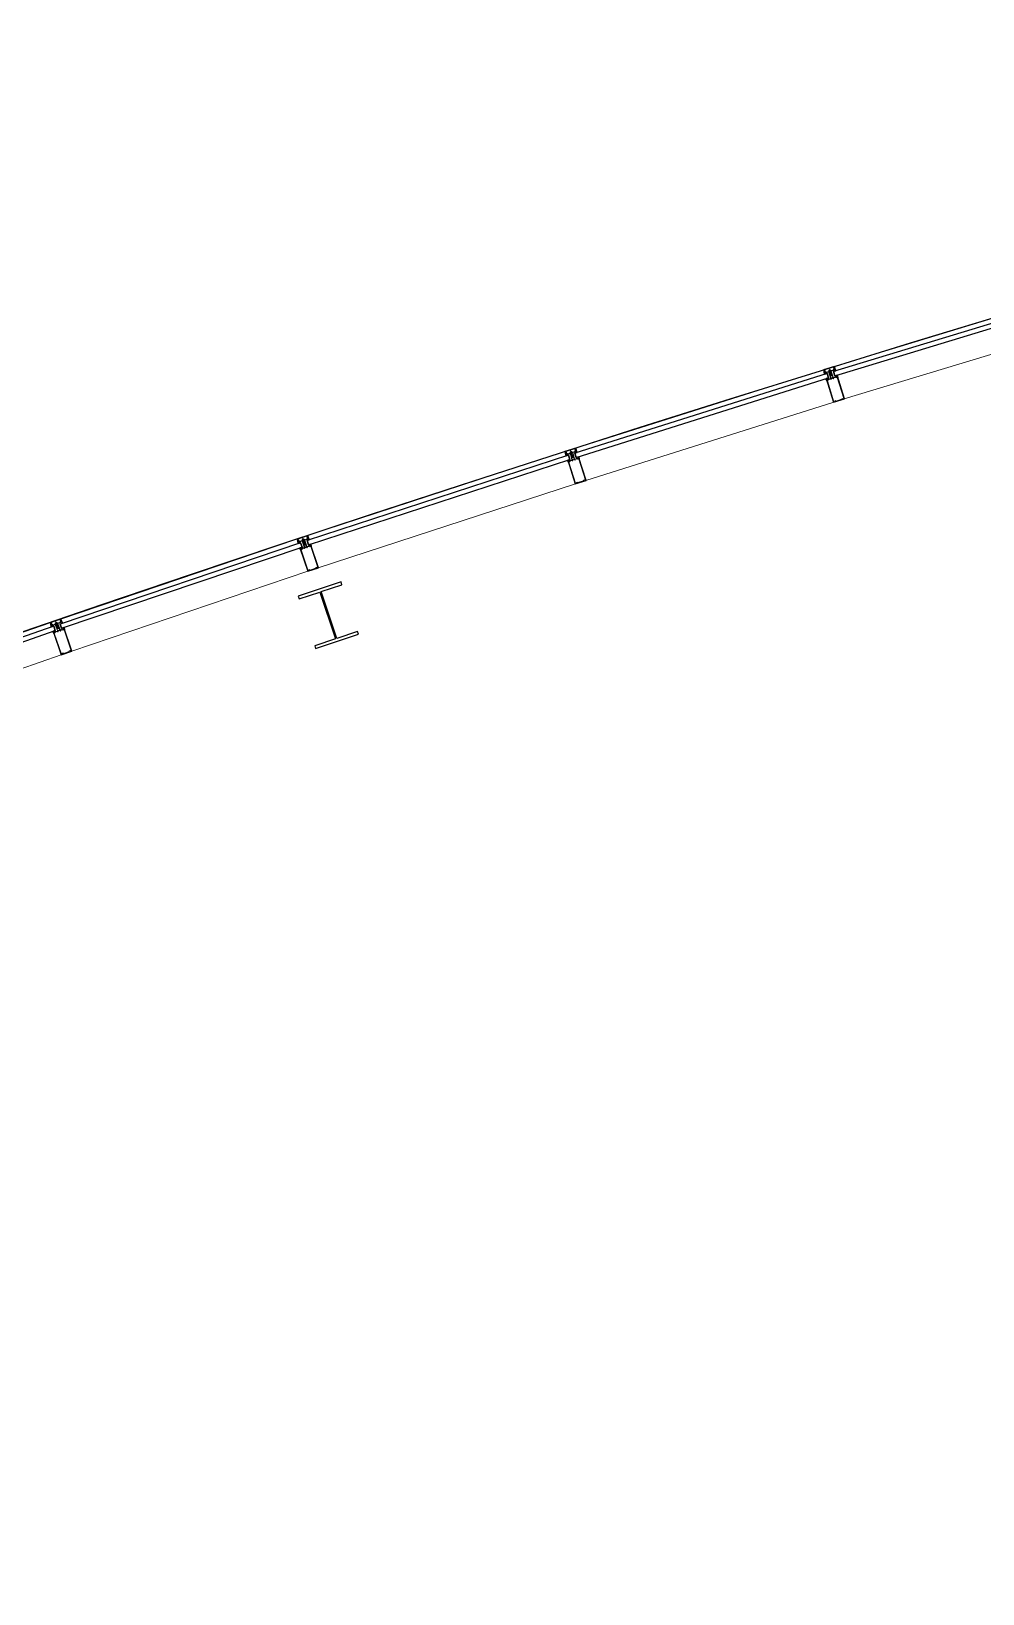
# Model space of a CAD drawing. Header units: millimetres. Extents: x -15988 to 119026, y 0 to 105082.
# Drawn here: x -135 to 5211, y 34971 to 43756 of the extents above; entities that cross this region are included whole.
import ezdxf

# ---------------------------------------------------------------- set-up
doc = ezdxf.new("R2010")
doc.units = ezdxf.units.MM
doc.header["$LTSCALE"] = 25
doc.header["$MEASUREMENT"] = 0
doc.layers.add('PLANON_CONSTRUCTION', color=8, linetype='CONTINUOUS', lineweight=18)
doc.layers.add('PLANON_FLOOR_POLYLINE', color=5, linetype='CONTINUOUS')

msp = doc.modelspace()

# ---------------------------------------------------------------- linework, layer by layer
at = {"layer": 'PLANON_CONSTRUCTION', "lineweight": 25}
for p, q in [((5793.7, 42275.6), (4372.6, 41842.6)), ((4380, 41818.3), (5801.1, 42251.3)), ((4336.1, 41831.3), (2919.5, 41384.1)), ((4343.8, 41807.1), (4336.1, 41831.3)), ((4372.6, 41842.6), (4380, 41818.3)), ((2927.1, 41359.9), (4343.8, 41807.1)), ((2919.5, 41384.1), (2927.1, 41359.9)), ((2883.1, 41372.4), (1414.2, 40892.1)), ((1422.1, 40867.9), (2891, 41348.3)), ((2891, 41348.3), (2883.1, 41372.4)), ((1378, 40880), (27.3, 40423.3)), ((35.5, 40399.2), (1386.1, 40856)), ((1386.1, 40856), (1378, 40880)), ((1414.2, 40892.1), (1422.1, 40867.9)), ((1605.6, 40659.9), (1364.6, 40579.6)), ((1369.8, 40564.1), (1485.9, 40602.9)), ((1485.9, 40602.9), (1573.7, 40339.8)), ((1494.6, 40605.8), (1610.7, 40644.5)), ((1582.3, 40342.6), (1494.6, 40605.8)), ((1610.7, 40644.5), (1605.6, 40659.9)), ((1364.6, 40579.6), (1369.8, 40564.1)), ((-8.8, 40410.9), (-1411.4, 39921.1)), ((-0.5, 40386.9), (-8.8, 40410.9)), ((27.3, 40423.3), (35.5, 40399.2)), ((-1403, 39897.1), (-0.5, 40386.9)), ((1573.7, 40339.8), (1457.5, 40301)), ((1462.7, 40285.6), (1703.6, 40366)), ((1698.5, 40381.4), (1582.3, 40342.6)), ((1703.6, 40366), (1698.5, 40381.4)), ((1457.5, 40301), (1462.7, 40285.6))]:
    msp.add_line(p, q, dxfattribs=at)
at = {"layer": 'PLANON_CONSTRUCTION'}
for p, q in [((5774.2, 42296.2), (4377.4, 41870.6)), ((4432.9, 41688.4), (5829.7, 42113.9)), ((4316.4, 41851.7), (2923.9, 41412.1)), ((4316.4, 41851.7), (4324, 41827.5)), ((4316.5, 41851.9), (4377.2, 41870.7)), ((4319.8, 41841.1), (4316.5, 41851.9)), ((4376.4, 41868.9), (4318.2, 41850.8)), ((4318.2, 41850.8), (4320.9, 41842)), ((4318.5, 41840.3), (4320, 41840.7)), ((4320.7, 41826.6), (4318.5, 41840.3)), ((4320, 41840.7), (4320.8, 41837.9)), ((4322, 41834.2), (4320.6, 41838.7)), ((4320.9, 41842), (4321.6, 41842.2)), ((4321.1, 41839.7), (4322.1, 41840)), ((4321.7, 41842.5), (4322.9, 41847.7)), ((4322.2, 41840.3), (4321.8, 41840.1)), ((4324.6, 41834.5), (4322.6, 41833.9)), ((4323.5, 41836.8), (4323.6, 41836.5)), ((4324.9, 41847.2), (4324.2, 41844.2)), ((4324.2, 41844.2), (4325.2, 41840.9)), ((4326.5, 41839), (4324.3, 41838.4)), ((4325.2, 41840.9), (4328, 41841.8)), ((4328.1, 41838), (4328, 41838.2)), ((4347, 41841.4), (4328.4, 41835.7)), ((4329.9, 41840.8), (4330.5, 41839)), ((4330.5, 41839), (4343.8, 41843.1)), ((4333.8, 41837.3), (4335.7, 41831.3)), ((4343.8, 41843.1), (4344.3, 41843.9)), ((4344.3, 41843.9), (4351.2, 41846)), ((4344.9, 41840.8), (4346.4, 41841.2)), ((4344.9, 41840.8), (4346.8, 41834.7)), ((4345.2, 41845.2), (4357.3, 41849)), ((4345.5, 41844.3), (4345.2, 41845.2)), ((4345.3, 41849), (4346.3, 41845.6)), ((4345.5, 41849.7), (4345.6, 41849.2)), ((4345.5, 41844.3), (4357.6, 41848)), ((4345.6, 41849.2), (4354.7, 41852)), ((4346.2, 41850.2), (4353.6, 41852.5)), ((4346.8, 41834.7), (4348.3, 41835.2)), ((4346.8, 41834.7), (4347.7, 41835)), ((4355.5, 41806.5), (4346.8, 41834.7)), ((4347.5, 41841.2), (4347, 41841.4)), ((4347.7, 41841.7), (4347.5, 41841.2)), ((4347.7, 41849.8), (4348.8, 41846.4)), ((4357.2, 41844.6), (4347.7, 41841.7)), ((4347.7, 41835), (4348, 41835.5)), ((4347.9, 41857.9), (4360.6, 41816.8)), ((4348, 41835.5), (4348.5, 41835.2)), ((4349.2, 41842.1), (4348.3, 41845.2)), ((4348.5, 41845.2), (4353.5, 41829.1)), ((4348.5, 41835.2), (4350.2, 41835.8)), ((4350.2, 41835.8), (4350.5, 41836.3)), ((4350.5, 41836.3), (4351, 41836)), ((4351, 41836), (4351.9, 41836.3)), ((4351.2, 41846), (4351.6, 41845.8)), ((4351.6, 41845.8), (4351.9, 41846.3)), ((4351.9, 41846.3), (4358.8, 41848.4)), ((4351.9, 41836.3), (4355.2, 41825.9)), ((4352.6, 41851.3), (4353.7, 41847.9)), ((4353.5, 41829.1), (4359.1, 41821.9)), ((4357.4, 41809.1), (4353.9, 41820.4)), ((4354.7, 41852), (4354.5, 41852.5)), ((4359.6, 41831), (4354.6, 41847.1)), ((4355.7, 41844.1), (4354.8, 41847.2)), ((4355.1, 41852), (4356.2, 41848.7)), ((4355.2, 41825.9), (4358.2, 41821)), ((4355.2, 41821), (4356.1, 41819.7)), ((4356.8, 41837.8), (4357.7, 41838.1)), ((4360, 41827.4), (4356.8, 41837.8)), ((4357.7, 41844.3), (4357.2, 41844.6)), ((4357.3, 41849), (4357.6, 41848)), ((4357.9, 41844.8), (4357.7, 41844.3)), ((4357.7, 41838.1), (4358, 41838.6)), ((4376.5, 41850.6), (4357.9, 41844.8)), ((4358, 41838.6), (4358.5, 41838.3)), ((4358.5, 41845), (4360.1, 41845.5)), ((4358.5, 41838.3), (4360.2, 41838.9)), ((4358.8, 41848.4), (4359.6, 41848)), ((4359.1, 41821.9), (4359.6, 41831)), ((4359.6, 41848), (4373, 41852.1)), ((4360.2, 41821.6), (4360, 41827.4)), ((4361.9, 41839.4), (4360.1, 41845.5)), ((4360.2, 41838.9), (4360.5, 41839.4)), ((4360.4, 41838.9), (4361.9, 41839.4)), ((4360.5, 41839.4), (4361, 41839.1)), ((4361, 41839.1), (4361.9, 41839.4)), ((4361.9, 41839.4), (4370.7, 41811.2)), ((4362.8, 41821.7), (4362.7, 41823.3)), ((4364.2, 41823.6), (4367.7, 41812.3)), ((4371.2, 41848.9), (4373, 41842.9)), ((4373, 41852.1), (4372.4, 41854)), ((4375.2, 41860), (4372.9, 41862.1)), ((4373.4, 41855.9), (4376.2, 41856.8)), ((4374.3, 41863.6), (4378.2, 41860)), ((4376.2, 41856.8), (4375.2, 41860)), ((4375.4, 41852.9), (4375.5, 41852.6)), ((4378.4, 41855.1), (4376.2, 41854.5)), ((4379.1, 41860.1), (4376.4, 41868.9)), ((4377.2, 41870.7), (4380.5, 41860)), ((4384.8, 41846.3), (4377.4, 41870.6)), ((4378.4, 41859.8), (4379.1, 41860.1)), ((4379.5, 41858), (4379, 41857.9)), ((4379.3, 41857.7), (4380.3, 41858)), ((4380, 41854.1), (4380, 41854.3)), ((4382.3, 41852.4), (4380.3, 41851.8)), ((4382.1, 41860), (4380.6, 41859.6)), ((4380.6, 41859.6), (4381.5, 41856.8)), ((4382.4, 41812.5), (4380.6, 41818.6)), ((4381.2, 41857.5), (4382.6, 41853)), ((4388, 41847.5), (4382.1, 41860)), ((4391.6, 41815.4), (4393.6, 41816)), ((4395.5, 41823.2), (4397.7, 41809.6)), ((4328.2, 41802.4), (4334.1, 41789.8)), ((4372.9, 41670), (4333.6, 41796.8)), ((4333.9, 41797.5), (4335.9, 41798.1)), ((4334.1, 41789.8), (4335.6, 41790.3)), ((4335.6, 41790.3), (4334.7, 41793.1)), ((4336.2, 41795.8), (4336.3, 41795.6)), ((4337.9, 41794.7), (4340, 41795.4)), ((4338, 41791.3), (4374.6, 41673.1)), ((4343.4, 41793.8), (4338.5, 41792.2)), ((4339.7, 41799.3), (4348.2, 41801.9)), ((4340.8, 41797), (4340.8, 41797.2)), ((4357.1, 41801.3), (4343, 41797)), ((4343, 41797), (4343.8, 41794.4)), ((4345.1, 41800.9), (4343.2, 41807)), ((4348.2, 41801.9), (4348.7, 41801.7)), ((4348.7, 41801.7), (4349, 41802.1)), ((4349, 41802.1), (4357.4, 41804.8)), ((4356.8, 41806.6), (4355.8, 41806.3)), ((4357.5, 41805.1), (4357.1, 41806.4)), ((4357.9, 41798.8), (4357.1, 41801.3)), ((4359.5, 41798.8), (4358.5, 41798.5)), ((4370.2, 41806.1), (4358.9, 41802.6)), ((4358.9, 41802.6), (4359.8, 41799.4)), ((4360, 41805.6), (4359.6, 41807.2)), ((4367.5, 41807.9), (4360, 41805.6)), ((4367, 41809.5), (4367.5, 41807.9)), ((4369.4, 41810.2), (4369.8, 41808.9)), ((4370.5, 41810.9), (4369.6, 41810.6)), ((4370.1, 41808.7), (4378.6, 41811.3)), ((4371.1, 41802.9), (4370.2, 41806.1)), ((4372.7, 41802.9), (4371.8, 41802.6)), ((4386.4, 41810.4), (4372.3, 41806.1)), ((4372.3, 41806.1), (4373.1, 41803.5)), ((4378.6, 41811.3), (4379, 41811.1)), ((4379, 41811.1), (4379.3, 41811.6)), ((4379.3, 41811.6), (4387.8, 41814.2)), ((4387.2, 41807.9), (4386.4, 41810.4)), ((4392.8, 41809.1), (4387.8, 41807.6)), ((4388.1, 41811.9), (4388.2, 41811.7)), ((4389.8, 41810.8), (4391.9, 41811.5)), ((4392.7, 41813.1), (4392.7, 41813.3)), ((4430.4, 41690.5), (4393.8, 41808.6)), ((4394.2, 41815.7), (4433.6, 41688.8)), ((4396.3, 41809.1), (4395.4, 41811.9)), ((4397.7, 41809.6), (4396.3, 41809.1)), ((2981.3, 41230.5), (4373.7, 41670)), ((4433.6, 41688.8), (4372.9, 41670)), ((4374.6, 41673.1), (4378.5, 41674.3)), ((4379, 41677.7), (4384.7, 41679.5)), ((4379.5, 41676.3), (4379, 41677.7)), ((4384.7, 41679.5), (4385.2, 41678)), ((4387.1, 41677), (4417.9, 41686.6)), ((4418.5, 41689.9), (4424.2, 41691.7)), ((4418.9, 41688.5), (4418.5, 41689.9)), ((4424.2, 41691.7), (4424.6, 41690.3)), ((4426.5, 41689.2), (4430.4, 41690.5)), ((2863.1, 41392.6), (1418.4, 40920.2)), ((2863.1, 41392.6), (2871, 41368.4)), ((2863.2, 41392.8), (2923.7, 41412.2)), ((2866.7, 41382.1), (2863.2, 41392.8)), ((2923, 41410.4), (2864.9, 41391.7)), ((2864.9, 41391.7), (2867.7, 41382.9)), ((2865.4, 41381.2), (2866.8, 41381.7)), ((2867.7, 41367.6), (2865.4, 41381.2)), ((2866.8, 41381.7), (2867.7, 41378.9)), ((2868.9, 41375.2), (2867.5, 41379.7)), ((2867.7, 41382.9), (2868.5, 41383.2)), ((2868, 41380.6), (2868.9, 41380.9)), ((2868.6, 41383.4), (2869.7, 41388.6)), ((2869.1, 41381.2), (2868.6, 41381.1)), ((2870.4, 41377.8), (2870.5, 41377.5)), ((2871.7, 41388.2), (2871, 41385.2)), ((2871, 41385.2), (2872.1, 41381.9)), ((2873.3, 41380), (2871.2, 41379.4)), ((2872.1, 41381.9), (2874.8, 41382.8)), ((2875, 41379), (2874.9, 41379.2)), ((2893.9, 41382.6), (2875.3, 41376.7)), ((2876.7, 41381.8), (2877.3, 41380)), ((2877.3, 41380), (2890.7, 41384.3)), ((2880.7, 41378.4), (2882.6, 41372.3)), ((2890.7, 41384.3), (2891.1, 41385.1)), ((2891.1, 41385.1), (2898, 41387.3)), ((2891.7, 41382), (2893.2, 41382.4)), ((2891.7, 41382), (2893.7, 41375.9)), ((2892, 41386.4), (2904.1, 41390.3)), ((2892, 41390.2), (2893.1, 41386.8)), ((2892.3, 41385.5), (2892, 41386.4)), ((2892.2, 41390.8), (2892.4, 41390.4)), ((2892.3, 41385.5), (2904.4, 41389.3)), ((2892.4, 41390.4), (2901.4, 41393.3)), ((2893, 41391.4), (2900.4, 41393.8)), ((2894.3, 41382.4), (2893.9, 41382.6)), ((2894.6, 41382.9), (2894.3, 41382.4)), ((2894.5, 41391), (2895.6, 41387.6)), ((2894.6, 41399.1), (2907.7, 41358.2)), ((2904, 41385.9), (2894.6, 41382.9)), ((2894.6, 41376.2), (2894.9, 41376.7)), ((2894.9, 41376.7), (2895.4, 41376.4)), ((2896.1, 41383.3), (2895.1, 41386.4)), ((2895.3, 41386.4), (2900.5, 41370.3)), ((2895.4, 41376.4), (2897.1, 41377)), ((2897.1, 41377), (2897.4, 41377.5)), ((2897.4, 41377.5), (2897.9, 41377.2)), ((2897.9, 41377.2), (2898.8, 41377.6)), ((2898, 41387.3), (2898.4, 41387)), ((2898.4, 41387), (2898.7, 41387.5)), ((2898.7, 41387.5), (2905.6, 41389.7)), ((2898.8, 41377.6), (2902.2, 41367.2)), ((2899.4, 41392.5), (2900.5, 41389.2)), ((2901.4, 41393.3), (2901.3, 41393.7)), ((2906.5, 41372.3), (2901.4, 41388.4)), ((2902.5, 41385.4), (2901.5, 41388.4)), ((2901.8, 41393.3), (2902.9, 41389.9)), ((2903.7, 41379.1), (2904.6, 41379.4)), ((2907, 41368.7), (2903.7, 41379.1)), ((2904.5, 41385.7), (2904, 41385.9)), ((2904.1, 41390.3), (2904.4, 41389.3)), ((2904.7, 41386.1), (2904.5, 41385.7)), ((2904.6, 41379.4), (2904.9, 41379.9)), ((2923.3, 41392.1), (2904.7, 41386.1)), ((2904.9, 41379.9), (2905.3, 41379.7)), ((2905.3, 41379.7), (2907.1, 41380.2)), ((2905.4, 41386.3), (2906.9, 41386.8)), ((2905.6, 41389.7), (2906.4, 41389.3)), ((2906.4, 41389.3), (2919.7, 41393.6)), ((2908.8, 41380.8), (2906.9, 41386.8)), ((2907.1, 41380.2), (2907.4, 41380.7)), ((2907.3, 41380.3), (2908.8, 41380.8)), ((2907.4, 41380.7), (2907.8, 41380.5)), ((2907.8, 41380.5), (2908.8, 41380.8)), ((2908.8, 41380.8), (2917.8, 41352.6)), ((2917.9, 41390.4), (2919.9, 41384.3)), ((2919.7, 41393.6), (2919.1, 41395.4)), ((2921.8, 41401.5), (2919.5, 41403.6)), ((2920.1, 41397.4), (2922.9, 41398.2)), ((2920.9, 41405.1), (2924.9, 41401.5)), ((2922.9, 41398.2), (2921.8, 41401.5)), ((2922.1, 41394.4), (2922.2, 41394.1)), ((2925.1, 41396.7), (2922.9, 41396)), ((2925.8, 41401.6), (2923, 41410.4)), ((2923.7, 41412.2), (2927.1, 41401.5)), ((2931.6, 41387.9), (2923.9, 41412.1)), ((2925.1, 41401.4), (2925.8, 41401.6)), ((2926.2, 41399.6), (2925.7, 41399.4)), ((2926, 41399.3), (2927, 41399.6)), ((2926.7, 41395.6), (2926.7, 41395.8)), ((2929, 41393.9), (2927.1, 41393.3)), ((2928.7, 41401.6), (2927.3, 41401.1)), ((2927.3, 41401.1), (2928.2, 41398.3)), ((2927.9, 41399.1), (2929.4, 41394.6)), ((2934.8, 41389.1), (2928.7, 41401.6)), ((2871.5, 41375.5), (2869.6, 41374.8)), ((2875.5, 41343.4), (2881.5, 41330.9)), ((2921.5, 41211.4), (2880.9, 41337.9)), ((2881.2, 41338.6), (2883.2, 41339.2)), ((2881.5, 41330.9), (2883, 41331.4)), ((2883, 41331.4), (2882.1, 41334.2)), ((2883.5, 41336.9), (2883.6, 41336.6)), ((2885.2, 41335.8), (2887.3, 41336.5)), ((2885.3, 41332.4), (2923.1, 41214.6)), ((2890.8, 41335), (2885.8, 41333.4)), ((2887, 41340.4), (2895.5, 41343.1)), ((2888.1, 41338.1), (2888, 41338.4)), ((2904.3, 41342.7), (2890.3, 41338.1)), ((2890.3, 41338.1), (2891.1, 41335.6)), ((2892.3, 41342.1), (2890.4, 41348.2)), ((2893.7, 41375.9), (2895.2, 41376.4)), ((2893.7, 41375.9), (2894.6, 41376.2)), ((2902.7, 41347.8), (2893.7, 41375.9)), ((2895.5, 41343.1), (2895.9, 41342.9)), ((2895.9, 41342.9), (2896.2, 41343.4)), ((2896.2, 41343.4), (2904.6, 41346.1)), ((2900.5, 41370.3), (2906.1, 41363.2)), ((2904.5, 41350.4), (2900.9, 41361.6)), ((2902.2, 41367.2), (2905.3, 41362.3)), ((2902.3, 41362.3), (2903.1, 41361)), ((2904, 41347.9), (2903, 41347.6)), ((2904.8, 41346.4), (2904.3, 41347.7)), ((2905.2, 41340.1), (2904.3, 41342.7)), ((2906.8, 41340.1), (2905.8, 41339.8)), ((2906.1, 41363.2), (2906.5, 41372.3)), ((2917.4, 41347.5), (2906.1, 41343.9)), ((2906.1, 41343.9), (2907.1, 41340.7)), ((2907.2, 41346.9), (2906.7, 41348.5)), ((2907.3, 41363), (2907, 41368.7)), ((2914.6, 41349.3), (2907.2, 41346.9)), ((2909.8, 41363.1), (2909.7, 41364.7)), ((2911.2, 41364.9), (2914.8, 41353.7)), ((2914.1, 41350.9), (2914.6, 41349.3)), ((2916.6, 41351.7), (2917, 41350.3)), ((2917.7, 41352.3), (2916.7, 41352)), ((2917.3, 41350.2), (2925.7, 41352.8)), ((2918.4, 41344.4), (2917.4, 41347.5)), ((2920, 41344.3), (2919, 41344)), ((2933.6, 41352), (2919.5, 41347.5)), ((2919.5, 41347.5), (2920.3, 41345)), ((2925.7, 41352.8), (2926.2, 41352.6)), ((2926.2, 41352.6), (2926.4, 41353.1)), ((2926.4, 41353.1), (2934.9, 41355.8)), ((2929.6, 41354.1), (2927.6, 41360.1)), ((2934.4, 41349.5), (2933.6, 41352)), ((2940, 41350.8), (2935, 41349.2)), ((2935.2, 41353.5), (2935.3, 41353.3)), ((2936.9, 41352.5), (2939.1, 41353.1)), ((2938.7, 41357), (2940.7, 41357.7)), ((2939.9, 41354.7), (2939.8, 41355)), ((2978.8, 41232.5), (2940.9, 41350.3)), ((2941.3, 41357.3), (2982, 41230.9)), ((2942.5, 41364.9), (2944.9, 41351.3)), ((2943.4, 41350.8), (2942.5, 41353.6)), ((2944.9, 41351.3), (2943.4, 41350.8)), ((1477.6, 40739.1), (2922.3, 41211.5)), ((2982, 41230.9), (2921.5, 41211.4)), ((2923.1, 41214.6), (2927, 41215.9)), ((2927.5, 41219.2), (2933.2, 41221.1)), ((2928, 41217.8), (2927.5, 41219.2)), ((2933.2, 41221.1), (2933.7, 41219.6)), ((2935.6, 41218.6), (2966.3, 41228.5)), ((2966.8, 41231.9), (2972.5, 41233.7)), ((2967.3, 41230.4), (2966.8, 41231.9)), ((2972.5, 41233.7), (2973, 41232.2)), ((2974.9, 41231.3), (2978.8, 41232.5)), ((1357.8, 40900), (31.2, 40451.4)), ((1357.8, 40900), (1365.9, 40876)), ((1357.9, 40900.2), (1418.2, 40920.3)), ((1361.5, 40889.5), (1357.9, 40900.2)), ((1417.4, 40918.4), (1359.6, 40899.2)), ((1359.6, 40899.2), (1362.5, 40890.4)), ((1360.2, 40888.6), (1361.6, 40889.1)), ((1362.6, 40875), (1360.2, 40888.6)), ((1361.6, 40889.1), (1362.5, 40886.3)), ((1363.8, 40882.6), (1362.3, 40887.1)), ((1362.5, 40890.4), (1363.2, 40890.6)), ((1362.8, 40888.1), (1363.7, 40888.4)), ((1363.3, 40890.9), (1364.4, 40896.1)), ((1363.9, 40888.7), (1363.4, 40888.6)), ((1366.4, 40883), (1364.4, 40882.3)), ((1365.2, 40885.2), (1365.3, 40885)), ((1366.4, 40895.7), (1365.8, 40892.7)), ((1365.8, 40892.7), (1366.9, 40889.4)), ((1368.1, 40887.6), (1366, 40886.9)), ((1366.9, 40889.4), (1369.6, 40890.4)), ((1369.8, 40886.5), (1369.7, 40886.8)), ((1388.6, 40890.4), (1370.2, 40884.2)), ((1370.7, 40850.9), (1376.8, 40838.5)), ((1371.5, 40889.4), (1372.1, 40887.6)), ((1372.1, 40887.6), (1385.4, 40892)), ((1375.5, 40886), (1377.5, 40880)), ((1382.2, 40848.1), (1390.7, 40850.9)), ((1385.4, 40892), (1385.8, 40892.8)), ((1387.5, 40849.8), (1385.5, 40855.9)), ((1399.5, 40850.5), (1385.5, 40845.8)), ((1385.8, 40892.8), (1392.7, 40895.1)), ((1386.5, 40889.7), (1388, 40890.2)), ((1386.5, 40889.7), (1388.5, 40883.6)), ((1386.7, 40894.1), (1398.8, 40898.2)), ((1386.7, 40897.9), (1387.8, 40894.5)), ((1387, 40893.2), (1386.7, 40894.1)), ((1386.9, 40898.6), (1387.1, 40898.1)), ((1387, 40893.2), (1399.1, 40897.2)), ((1387.1, 40898.1), (1396.1, 40901.1)), ((1387.7, 40899.1), (1395, 40901.6)), ((1388.5, 40883.6), (1390, 40884.1)), ((1388.5, 40883.6), (1389.5, 40884)), ((1397.9, 40855.6), (1388.5, 40883.6)), ((1389.1, 40890.1), (1388.6, 40890.4)), ((1389.4, 40890.6), (1389.1, 40890.1)), ((1389.2, 40906.9), (1402.8, 40866)), ((1389.2, 40898.7), (1390.3, 40895.3)), ((1398.8, 40893.7), (1389.4, 40890.6)), ((1389.5, 40884), (1389.7, 40884.4)), ((1389.7, 40884.4), (1390.2, 40884.2)), ((1390.9, 40891.1), (1389.9, 40894.1)), ((1390, 40894.2), (1395.4, 40878.2)), ((1390.2, 40884.2), (1392, 40884.8)), ((1390.7, 40850.9), (1391.1, 40850.6)), ((1391.1, 40850.6), (1391.4, 40851.1)), ((1391.4, 40851.1), (1399.8, 40853.9)), ((1392, 40884.8), (1392.2, 40885.3)), ((1392.2, 40885.3), (1392.7, 40885)), ((1392.7, 40895.1), (1393.2, 40894.8)), ((1392.7, 40885), (1393.7, 40885.3)), ((1393.2, 40894.8), (1393.4, 40895.3)), ((1393.4, 40895.3), (1400.3, 40897.6)), ((1393.7, 40885.3), (1397.1, 40875)), ((1394.1, 40900.3), (1395.2, 40897)), ((1395.4, 40878.2), (1401.1, 40871.1)), ((1396.1, 40901.1), (1395.9, 40901.6)), ((1399.6, 40858.3), (1395.9, 40869.4)), ((1401.4, 40880.2), (1396.1, 40896.2)), ((1397.3, 40893.2), (1396.3, 40896.3)), ((1396.5, 40901.1), (1397.6, 40897.8)), ((1397.1, 40875), (1400.3, 40870.2)), ((1397.3, 40870.1), (1398.1, 40868.8)), ((1399.1, 40855.7), (1398.2, 40855.4)), ((1398.5, 40887), (1399.4, 40887.3)), ((1401.9, 40876.6), (1398.5, 40887)), ((1398.8, 40898.2), (1399.1, 40897.2)), ((1399.2, 40893.5), (1398.8, 40893.7)), ((1399.5, 40894), (1399.2, 40893.5)), ((1399.4, 40887.3), (1399.7, 40887.8)), ((1418, 40900.1), (1399.5, 40894)), ((1399.9, 40854.2), (1399.5, 40855.6)), ((1400.4, 40848), (1399.5, 40850.5)), ((1399.7, 40887.8), (1400.2, 40887.5)), ((1400.1, 40894.2), (1401.6, 40894.7)), ((1400.2, 40887.5), (1401.9, 40888.1)), ((1400.3, 40897.6), (1401.1, 40897.2)), ((1401.1, 40897.2), (1414.4, 40901.6)), ((1401.1, 40871.1), (1401.4, 40880.2)), ((1412.5, 40855.5), (1401.3, 40851.7)), ((1401.3, 40851.7), (1402.3, 40848.6)), ((1403.6, 40888.7), (1401.6, 40894.7)), ((1401.9, 40888.1), (1402.2, 40888.6)), ((1402.3, 40870.9), (1401.9, 40876.6)), ((1402.4, 40854.8), (1401.9, 40856.4)), ((1402.1, 40888.2), (1403.6, 40888.7)), ((1402.2, 40888.6), (1402.6, 40888.3)), ((1409.8, 40857.3), (1402.4, 40854.8)), ((1402.6, 40888.3), (1403.6, 40888.7)), ((1403.6, 40888.7), (1412.9, 40860.6)), ((1404.8, 40871), (1404.7, 40872.6)), ((1406.2, 40872.9), (1409.9, 40861.7)), ((1409.2, 40858.8), (1409.8, 40857.3)), ((1411.7, 40859.6), (1412.1, 40858.3)), ((1412.8, 40860.3), (1411.8, 40860)), ((1412.4, 40858.1), (1420.8, 40860.9)), ((1413.6, 40852.3), (1412.5, 40855.5)), ((1412.6, 40898.4), (1414.6, 40892.3)), ((1414.4, 40901.6), (1413.8, 40903.4)), ((1416.4, 40909.5), (1414.1, 40911.6)), ((1415.2, 40852.3), (1414.2, 40852)), ((1428.7, 40860.2), (1414.6, 40855.5)), ((1414.6, 40855.5), (1415.5, 40853)), ((1414.7, 40905.4), (1417.5, 40906.3)), ((1415.4, 40913.1), (1419.4, 40909.5)), ((1417.5, 40906.3), (1416.4, 40909.5)), ((1416.8, 40902.4), (1416.9, 40902.2)), ((1420.4, 40909.7), (1417.4, 40918.4)), ((1419.7, 40904.7), (1417.6, 40904)), ((1418.2, 40920.3), (1421.7, 40909.6)), ((1426.3, 40896), (1418.4, 40920.2)), ((1419.6, 40909.4), (1420.4, 40909.7)), ((1420.8, 40907.6), (1420.3, 40907.5)), ((1420.6, 40907.3), (1421.6, 40907.6)), ((1420.8, 40860.9), (1421.3, 40860.7)), ((1421.4, 40903.7), (1421.3, 40903.9)), ((1421.3, 40860.7), (1421.5, 40861.2)), ((1421.5, 40861.2), (1430, 40864)), ((1423.7, 40902), (1421.7, 40901.4)), ((1423.3, 40909.7), (1421.9, 40909.2)), ((1421.9, 40909.2), (1422.8, 40906.4)), ((1422.5, 40907.2), (1424, 40902.7)), ((1424.7, 40862.2), (1422.7, 40868.2)), ((1429.5, 40897.3), (1423.3, 40909.7)), ((1429.5, 40857.7), (1428.7, 40860.2)), ((1435.1, 40859), (1430.1, 40857.3)), ((1430.3, 40861.7), (1430.4, 40861.4)), ((1432, 40860.6), (1434.1, 40861.3)), ((1433.8, 40865.2), (1435.7, 40865.9)), ((1434.9, 40862.9), (1434.9, 40863.2)), ((1475.1, 40741.1), (1436.1, 40858.5)), ((1436.4, 40865.6), (1478.3, 40739.5)), ((1437.5, 40873.2), (1440, 40859.5)), ((1438.5, 40859.1), (1437.6, 40861.9)), ((1440, 40859.5), (1438.5, 40859.1)), ((1418.1, 40719.5), (1376.1, 40845.5)), ((1376.4, 40846.2), (1378.4, 40846.8)), ((1376.8, 40838.5), (1378.3, 40839)), ((1378.3, 40839), (1377.4, 40841.8)), ((1378.8, 40844.5), (1378.8, 40844.3)), ((1380.4, 40843.5), (1382.6, 40844.2)), ((1380.6, 40840.1), (1419.7, 40722.7)), ((1386, 40842.7), (1381.1, 40841)), ((1383.4, 40845.8), (1383.3, 40846)), ((1385.5, 40845.8), (1386.4, 40843.3)), ((1402, 40848), (1401, 40847.6)), ((92.2, 40271), (1418.8, 40719.6)), ((1478.3, 40739.5), (1418.1, 40719.5)), ((1419.7, 40722.7), (1423.5, 40724)), ((1424, 40727.3), (1429.7, 40729.2)), ((1424.5, 40725.9), (1424, 40727.3)), ((1429.7, 40729.2), (1430.2, 40727.8)), ((1432.1, 40726.8), (1462.7, 40737)), ((1463.2, 40740.4), (1468.8, 40742.3)), ((1463.7, 40738.9), (1463.2, 40740.4)), ((1468.8, 40742.3), (1469.3, 40740.8)), ((1471.3, 40739.8), (1475.1, 40741.1)), ((-29.2, 40430.7), (-1407.7, 39949.3)), ((-29.2, 40430.7), (-20.8, 40406.7)), ((-29.1, 40430.9), (31, 40451.5)), ((-25.4, 40420.2), (-29.1, 40430.9)), ((30.3, 40449.6), (-27.4, 40429.8)), ((-27.4, 40429.8), (-24.4, 40421.1)), ((-26.7, 40419.3), (-25.3, 40419.8)), ((-24.1, 40405.7), (-26.7, 40419.3)), ((-25.3, 40419.8), (-24.3, 40417)), ((-23, 40413.3), (-24.6, 40417.8)), ((-24.4, 40421.1), (-23.6, 40421.3)), ((-24.1, 40418.8), (-23.1, 40419.1)), ((-23.6, 40421.6), (-22.5, 40426.8)), ((-23, 40419.4), (-23.5, 40419.3)), ((-20.4, 40413.7), (-22.4, 40413)), ((-21.6, 40416), (-21.5, 40415.7)), ((-20.5, 40426.4), (-21.1, 40423.4)), ((-21.1, 40423.4), (-20, 40420.2)), ((-18.7, 40418.3), (-20.8, 40417.6)), ((-20, 40420.2), (-17.3, 40421.1)), ((-17, 40417.3), (-17.1, 40417.5)), ((1.7, 40421.3), (-16.7, 40415)), ((-15.3, 40420.2), (-14.7, 40418.3)), ((-14.7, 40418.3), (-1.5, 40422.9)), ((-11.4, 40416.8), (-9.3, 40410.8)), ((-1.5, 40422.9), (-1.1, 40423.7)), ((-1.1, 40423.7), (5.8, 40426)), ((-0.4, 40420.6), (1.1, 40421.1)), ((-0.4, 40420.6), (1.7, 40414.6)), ((-0.2, 40425.1), (11.8, 40429.2)), ((-0.2, 40428.8), (0.9, 40425.5)), ((0.1, 40424.1), (-0.2, 40425.1)), ((0, 40429.5), (0.1, 40429)), ((0.1, 40429), (9.1, 40432.1)), ((0.1, 40424.1), (12.1, 40428.2)), ((0.7, 40430.1), (8, 40432.6)), ((2.2, 40421.1), (1.7, 40421.3)), ((1.7, 40414.6), (3.2, 40415.1)), ((1.7, 40414.6), (2.7, 40414.9)), ((11.3, 40386.6), (1.7, 40414.6)), ((2.1, 40437.8), (16.1, 40397.1)), ((2.2, 40429.6), (3.4, 40426.3)), ((2.5, 40421.6), (2.2, 40421.1)), ((11.8, 40424.8), (2.5, 40421.6)), ((2.7, 40414.9), (2.9, 40415.4)), ((4, 40422.1), (2.9, 40425.1)), ((2.9, 40415.4), (3.4, 40415.2)), ((3.1, 40425.1), (8.6, 40409.2)), ((3.4, 40415.2), (5.1, 40415.8)), ((5.1, 40415.8), (5.4, 40416.2)), ((5.4, 40416.2), (5.9, 40416)), ((5.8, 40426), (6.2, 40425.8)), ((5.9, 40416), (6.8, 40416.3)), ((6.2, 40425.8), (6.5, 40426.3)), ((6.5, 40426.3), (13.3, 40428.6)), ((6.8, 40416.3), (10.4, 40406)), ((7.1, 40431.3), (8.2, 40428)), ((9.1, 40432.1), (8.9, 40432.6)), ((14.6, 40411.2), (9.1, 40427.2)), ((10.3, 40424.3), (9.3, 40427.3)), ((9.5, 40432.2), (10.7, 40428.8)), ((11.6, 40418), (12.6, 40418.3)), ((15.2, 40407.7), (11.6, 40418)), ((11.8, 40429.2), (12.1, 40428.2)), ((12.3, 40424.5), (11.8, 40424.8)), ((12.6, 40425), (12.3, 40424.5)), ((31, 40431.4), (12.6, 40425)), ((12.6, 40418.3), (12.8, 40418.8)), ((12.8, 40418.8), (13.3, 40418.6)), ((13.2, 40425.2), (14.7, 40425.7)), ((13.3, 40428.6), (14.1, 40428.2)), ((13.3, 40418.6), (15.1, 40419.2)), ((14.1, 40428.2), (27.4, 40432.8)), ((14.4, 40402.1), (14.6, 40411.2)), ((16.7, 40419.7), (14.7, 40425.7)), ((15.1, 40419.2), (15.3, 40419.6)), ((15.2, 40419.2), (16.7, 40419.7)), ((15.3, 40419.6), (15.8, 40419.4)), ((15.8, 40419.4), (16.7, 40419.7)), ((16.7, 40419.7), (26.3, 40391.8)), ((25.7, 40429.5), (27.7, 40423.5)), ((27.4, 40432.8), (26.7, 40434.6)), ((29.3, 40440.7), (27, 40442.8)), ((27.7, 40436.6), (30.4, 40437.5)), ((28.3, 40444.3), (32.4, 40440.8)), ((30.4, 40437.5), (29.3, 40440.7)), ((29.8, 40433.6), (29.9, 40433.4)), ((33.3, 40440.9), (30.3, 40449.6)), ((32.7, 40436), (30.6, 40435.2)), ((31, 40451.5), (34.7, 40440.8)), ((39.4, 40427.3), (31.2, 40451.4)), ((32.6, 40440.7), (33.3, 40440.9)), ((33.7, 40438.9), (33.2, 40438.7)), ((33.6, 40438.6), (34.5, 40438.9)), ((34.4, 40434.9), (34.3, 40435.2)), ((36.7, 40433.3), (34.7, 40432.6)), ((36.2, 40440.9), (34.8, 40440.4)), ((34.8, 40440.4), (35.8, 40437.7)), ((35.5, 40438.4), (37, 40434)), ((42.5, 40428.6), (36.2, 40440.9)), ((-15.9, 40381.7), (-9.6, 40369.4)), ((32.8, 40250.7), (-10.3, 40376.3)), ((-10, 40377), (-8, 40377.7)), ((-9.6, 40369.4), (-8.1, 40369.9)), ((-8.1, 40369.9), (-9.1, 40372.6)), ((-7.7, 40375.4), (-7.6, 40375.1)), ((-6, 40374.3), (-3.9, 40375.1)), ((-5.8, 40370.9), (34.4, 40253.9)), ((-0.4, 40373.6), (-5.3, 40371.9)), ((-4.3, 40378.9), (4.2, 40381.8)), ((-3.1, 40376.7), (-3.2, 40376.9)), ((1, 40380.8), (-1, 40386.8)), ((13, 40381.5), (-0.9, 40376.7)), ((-0.9, 40376.7), (-0.1, 40374.2)), ((4.2, 40381.8), (4.6, 40381.6)), ((4.6, 40381.6), (4.9, 40382.1)), ((4.9, 40382.1), (13.2, 40385)), ((8.6, 40409.2), (14.4, 40402.1)), ((13.1, 40389.3), (9.2, 40400.4)), ((10.4, 40406), (13.6, 40401.2)), ((10.6, 40401.1), (11.5, 40399.8)), ((12.6, 40386.8), (11.6, 40386.5)), ((13.4, 40385.3), (12.9, 40386.6)), ((13.9, 40379), (13, 40381.5)), ((15.5, 40379), (14.6, 40378.7)), ((26, 40386.7), (14.8, 40382.8)), ((14.8, 40382.8), (15.8, 40379.7)), ((15.6, 40401.9), (15.2, 40407.7)), ((15.9, 40385.9), (15.3, 40387.5)), ((23.2, 40388.4), (15.9, 40385.9)), ((18.1, 40402.1), (18, 40403.7)), ((19.5, 40404), (23.3, 40392.8)), ((22.7, 40390), (23.2, 40388.4)), ((25.1, 40390.8), (25.5, 40389.5)), ((26.2, 40391.5), (25.2, 40391.1)), ((25.8, 40389.3), (34.2, 40392.2)), ((27, 40383.5), (26, 40386.7)), ((28.6, 40383.5), (27.7, 40383.2)), ((42.1, 40391.5), (28.1, 40386.7)), ((28.1, 40386.7), (28.9, 40384.2)), ((34.2, 40392.2), (34.7, 40391.9)), ((34.7, 40391.9), (34.9, 40392.4)), ((34.9, 40392.4), (43.4, 40395.3)), ((38, 40393.5), (36, 40399.5)), ((42.9, 40389), (42.1, 40391.5)), ((48.5, 40390.4), (43.6, 40388.7)), ((43.7, 40393), (43.8, 40392.8)), ((45.4, 40392), (47.5, 40392.7)), ((47.1, 40396.6), (49.1, 40397.3)), ((48.3, 40394.3), (48.2, 40394.6)), ((89.7, 40272.9), (49.5, 40389.9)), ((49.7, 40397), (92.9, 40271.3)), ((50.8, 40404.6), (53.4, 40391)), ((52, 40390.5), (51, 40393.3)), ((53.4, 40391), (52, 40390.5)), ((-1344.9, 39769.4), (33.6, 40250.8)), ((92.9, 40271.3), (32.8, 40250.7)), ((34.4, 40253.9), (38.3, 40255.2)), ((38.7, 40258.6), (44.3, 40260.6)), ((39.2, 40257.2), (38.7, 40258.6)), ((44.3, 40260.6), (44.8, 40259.1)), ((46.8, 40258.2), (77.3, 40268.7)), ((77.7, 40272), (83.4, 40274)), ((78.2, 40270.6), (77.7, 40272)), ((83.4, 40274), (83.9, 40272.5)), ((85.8, 40271.6), (89.7, 40272.9))]:
    msp.add_line(p, q, dxfattribs=at)
at = {"layer": 'PLANON_CONSTRUCTION', "lineweight": 25, "extrusion": (0, 0, -1)}
for p, q in [((4377.2, 41870.7), (4316.5, 41851.9)), ((4316.5, 41851.9), (4324, 41827.7)), ((4324, 41827.7), (4336.2, 41831.4)), ((4336.2, 41831.4), (4343.7, 41807.2)), ((4372.5, 41842.7), (4384.7, 41846.5)), ((4380.1, 41818.4), (4372.5, 41842.7)), ((4384.7, 41846.5), (4377.2, 41870.7)), ((4392.2, 41822.2), (4380.1, 41818.4)), ((4433.6, 41688.8), (4392.2, 41822.2)), ((4343.7, 41807.2), (4331.6, 41803.4)), ((4331.6, 41803.4), (4372.9, 41670)), ((4372.9, 41670), (4433.6, 41688.8)), ((2923.7, 41412.2), (2863.2, 41392.8)), ((2863.2, 41392.8), (2871, 41368.6)), ((2919.4, 41384.2), (2931.5, 41388)), ((2927.1, 41360), (2919.4, 41384.2)), ((2931.5, 41388), (2923.7, 41412.2)), ((2871, 41368.6), (2883.1, 41372.5)), ((2890.9, 41348.3), (2878.8, 41344.4)), ((2878.8, 41344.4), (2921.5, 41211.4)), ((2883.1, 41372.5), (2890.9, 41348.3)), ((2939.2, 41363.9), (2927.1, 41360)), ((2982, 41230.9), (2939.2, 41363.9)), ((2921.5, 41211.4), (2982, 41230.9)), ((1418.2, 40920.3), (1357.9, 40900.2)), ((1357.9, 40900.2), (1365.9, 40876.1)), ((1365.9, 40876.1), (1378, 40880.1)), ((1386, 40856), (1374, 40852)), ((1374, 40852), (1418.1, 40719.5)), ((1378, 40880.1), (1386, 40856)), ((1414.1, 40892.2), (1426.2, 40896.2)), ((1422.2, 40868.1), (1414.1, 40892.2)), ((1426.2, 40896.2), (1418.2, 40920.3)), ((1434.2, 40872.1), (1422.2, 40868.1)), ((1478.3, 40739.5), (1434.2, 40872.1)), ((1418.1, 40719.5), (1478.3, 40739.5)), ((31, 40451.5), (-29.1, 40430.9)), ((-29.1, 40430.9), (-20.8, 40406.8)), ((-20.8, 40406.8), (-8.8, 40411)), ((-8.8, 40411), (-0.5, 40386.9)), ((27.2, 40423.3), (39.2, 40427.5)), ((35.5, 40399.3), (27.2, 40423.3)), ((39.2, 40427.5), (31, 40451.5)), ((-0.5, 40386.9), (-12.6, 40382.8)), ((-12.6, 40382.8), (32.8, 40250.7)), ((47.5, 40403.5), (35.5, 40399.3)), ((92.9, 40271.3), (47.5, 40403.5)), ((32.8, 40250.7), (92.9, 40271.3))]:
    msp.add_line(p, q, dxfattribs=at)
at = {"layer": 'PLANON_CONSTRUCTION'}
for centre, radius, start, end in [((4321.3, 41841.6), 1.52, 197.23185, 287.23185), ((4321.3, 41838.9), 0.762, 107.23185, 197.23185), ((4321.9, 41841.3), 1.02, 287.23185, 107.23185), ((4321.7, 41841.2), 1.27, 287.23185, 88.56892), ((4322.5, 41834.4), 0.508, 197.23185, 287.23185), ((4323.9, 41847.5), 1.02, 347.23185, 167.23185), ((4324.7, 41837.2), 1.27, 107.23185, 197.23185), ((4325.7, 41837.2), 2.29, 197.23185, 242.42154), ((4324.5, 41834.9), 0.381, 287.23185, 62.42154), ((4326.8, 41837.8), 1.27, 17.23185, 107.23185), ((4328.3, 41836), 0.381, 152.04216, 287.23185), ((4328.4, 41840.4), 1.52, 17.23185, 107.23185), ((4325.9, 41837.3), 2.29, 332.04216, 17.23185), ((4346.6, 41848.9), 1.38, 42.64752, 176.30503), ((4351.2, 41847.4), 4.19, 71.51917, 145.21585), ((4354, 41851.2), 1.38, 38.17343, 176.30503), ((4354.6, 41820.6), 0.762, 32.23185, 197.23185), ((4359.1, 41821.6), 3.63, 212.23185, 2.23185), ((4359.1, 41821.6), 1.09, 212.23185, 2.23185), ((4363.5, 41823.3), 0.762, 17.23185, 182.23185), ((4373.9, 41854.4), 1.52, 107.23185, 197.23185), ((4373.6, 41862.9), 1.02, 47.23185, 227.23185), ((4376.6, 41853.3), 1.27, 107.23185, 197.23185), ((4377.7, 41853.3), 2.29, 197.23185, 242.42154), ((4376.4, 41851), 0.381, 287.23185, 62.42154), ((4378.9, 41858.9), 1.27, 125.89477, 287.23185), ((4378.7, 41858.9), 1.02, 107.23185, 287.23185), ((4378.7, 41853.9), 1.27, 17.23185, 107.23185), ((4379, 41859.5), 1.52, 287.23185, 17.23185), ((4380.2, 41852.1), 0.381, 152.04216, 287.23185), ((4377.9, 41853.4), 2.29, 332.04216, 17.23185), ((4380.5, 41857.3), 0.762, 17.23185, 107.23185), ((4382.2, 41852.9), 0.508, 287.23185, 17.23185), ((4393.7, 41815.5), 0.508, 17.23185, 107.23185), ((4334.1, 41797), 0.508, 107.23185, 197.23185), ((4336, 41797.7), 0.381, 332.04216, 107.23185), ((4338.4, 41796.5), 2.29, 152.04216, 197.23185), ((4337.5, 41795.9), 1.27, 197.23185, 287.23185), ((4338.7, 41791.5), 0.762, 107.23185, 197.23185), ((4339.8, 41798.9), 0.381, 107.23185, 242.42154), ((4338.6, 41796.5), 2.29, 17.23185, 62.42154), ((4339.6, 41796.6), 1.27, 287.23185, 17.23185), ((4343.3, 41794.3), 0.508, 287.23185, 17.23185), ((4355.8, 41806.5), 0.254, 197.23185, 287.23185), ((4356.9, 41806.4), 0.254, 17.23185, 107.23185), ((4356.9, 41806.4), 2.79, 17.23185, 80.19616), ((4357.3, 41805), 0.254, 287.23185, 17.23185), ((4358.4, 41799), 0.508, 197.23185, 287.23185), ((4359.4, 41799.3), 0.508, 287.23185, 17.23185), ((4369.6, 41810.3), 2.79, 134.26754, 197.23185), ((4369.6, 41810.3), 0.254, 107.23185, 197.23185), ((4370.1, 41809), 0.254, 197.23185, 287.23185), ((4370.5, 41811.1), 0.254, 287.23185, 17.23185), ((4371.6, 41803.1), 0.508, 197.23185, 287.23185), ((4372.6, 41803.4), 0.508, 287.23185, 17.23185), ((4387.7, 41808), 0.508, 197.23185, 287.23185), ((4387.9, 41813.8), 0.381, 332.04216, 107.23185), ((4390.3, 41812.6), 2.29, 152.04216, 197.23185), ((4389.4, 41812), 1.27, 197.23185, 287.23185), ((4391.7, 41815), 0.381, 107.23185, 242.42154), ((4390.5, 41812.6), 2.29, 17.23185, 62.42154), ((4391.5, 41812.7), 1.27, 287.23185, 17.23185), ((4393, 41808.4), 0.762, 17.23185, 107.23185), ((4378, 41675.8), 1.52, 287.23185, 17.23185), ((4386.7, 41678.5), 1.52, 197.23185, 287.23185), ((4417.5, 41688), 1.52, 287.23185, 17.23185), ((4426.1, 41690.7), 1.52, 197.23185, 287.23185), ((2868.1, 41382.5), 1.52, 197.80816, 287.80816), ((2868.2, 41379.9), 0.762, 107.80816, 197.80816), ((2868.8, 41382.2), 1.02, 287.80816, 107.80816), ((2868.5, 41382.1), 1.27, 287.80816, 89.14524), ((2870.7, 41388.4), 1.02, 347.80816, 167.80816), ((2871.6, 41378.1), 1.27, 107.80816, 197.80816), ((2872.6, 41378.2), 2.29, 197.80816, 242.99785), ((2873.7, 41378.8), 1.27, 17.80816, 107.80816), ((2875.3, 41381.4), 1.52, 17.80816, 107.80816), ((2875.2, 41377), 0.381, 152.61847, 287.80816), ((2872.8, 41378.3), 2.29, 332.61847, 17.80816), ((2893.4, 41390.1), 1.38, 43.22383, 176.88135), ((2897.9, 41388.6), 4.19, 72.09549, 145.79217), ((2900.8, 41392.5), 1.38, 38.74974, 176.88135), ((2920.6, 41395.9), 1.52, 107.80816, 197.80816), ((2920.2, 41404.3), 1.02, 47.80816, 227.80816), ((2923.3, 41394.8), 1.27, 107.80816, 197.80816), ((2924.4, 41394.8), 2.29, 197.80816, 242.99785), ((2923.2, 41392.5), 0.381, 287.80816, 62.99785), ((2925.6, 41400.5), 1.27, 126.47109, 287.80816), ((2925.4, 41400.4), 1.02, 107.80816, 287.80816), ((2925.5, 41395.5), 1.27, 17.80816, 107.80816), ((2925.7, 41401), 1.52, 287.80816, 17.80816), ((2924.6, 41394.9), 2.29, 332.61847, 17.80816), ((2926.9, 41393.7), 0.381, 152.61847, 287.80816), ((2927.2, 41398.8), 0.762, 17.80816, 107.80816), ((2928.9, 41394.4), 0.508, 287.80816, 17.80816), ((2869.4, 41375.3), 0.508, 197.80816, 287.80816), ((2871.4, 41375.8), 0.381, 287.80816, 62.99785), ((2881.4, 41338.1), 0.508, 107.80816, 197.80816), ((2883.3, 41338.8), 0.381, 332.61847, 107.80816), ((2885.7, 41337.6), 2.29, 152.61847, 197.80816), ((2884.8, 41337), 1.27, 197.80816, 287.80816), ((2886, 41332.6), 0.762, 107.80816, 197.80816), ((2887.1, 41340), 0.381, 107.80816, 242.99785), ((2885.9, 41337.7), 2.29, 17.80816, 62.99785), ((2886.9, 41337.7), 1.27, 287.80816, 17.80816), ((2890.6, 41335.4), 0.508, 287.80816, 17.80816), ((2901.6, 41361.9), 0.762, 32.80816, 197.80816), ((2903, 41347.8), 0.254, 197.80816, 287.80816), ((2906.2, 41362.9), 3.63, 212.80816, 2.80816), ((2904.1, 41347.7), 0.254, 17.80816, 107.80816), ((2904.1, 41347.7), 2.79, 17.80816, 80.77247), ((2904.5, 41346.3), 0.254, 287.80816, 17.80816), ((2905.6, 41340.3), 0.508, 197.80816, 287.80816), ((2906.2, 41362.9), 1.09, 212.80816, 2.80816), ((2906.6, 41340.6), 0.508, 287.80816, 17.80816), ((2910.5, 41364.7), 0.762, 17.80816, 182.80816), ((2916.8, 41351.7), 2.79, 134.84385, 197.80816), ((2916.8, 41351.7), 0.254, 107.80816, 197.80816), ((2917.2, 41350.4), 0.254, 197.80816, 287.80816), ((2917.6, 41352.5), 0.254, 287.80816, 17.80816), ((2918.9, 41344.5), 0.508, 197.80816, 287.80816), ((2919.8, 41344.8), 0.508, 287.80816, 17.80816), ((2934.9, 41349.7), 0.508, 197.80816, 287.80816), ((2935.1, 41355.5), 0.381, 332.61847, 107.80816), ((2937.4, 41354.2), 2.29, 152.61847, 197.80816), ((2936.5, 41353.7), 1.27, 197.80816, 287.80816), ((2938.8, 41356.7), 0.381, 107.80816, 242.99785), ((2937.6, 41354.3), 2.29, 17.80816, 62.99785), ((2938.7, 41354.3), 1.27, 287.80816, 17.80816), ((2940.2, 41350), 0.762, 17.80816, 107.80816), ((2940.8, 41357.2), 0.508, 17.80816, 107.80816), ((2926.5, 41217.3), 1.52, 287.80816, 17.80816), ((2935.1, 41220.1), 1.52, 197.80816, 287.80816), ((2965.8, 41229.9), 1.52, 287.80816, 17.80816), ((2974.4, 41232.7), 1.52, 197.80816, 287.80816), ((1362.9, 40890), 1.52, 198.4071, 288.4071), ((1363, 40887.4), 0.762, 108.4071, 198.4071), ((1363.6, 40889.7), 1.02, 288.4071, 108.4071), ((1363.3, 40889.6), 1.27, 288.4071, 89.74417), ((1364.3, 40882.8), 0.508, 198.4071, 288.4071), ((1365.4, 40895.9), 1.02, 348.4071, 168.4071), ((1366.4, 40885.6), 1.27, 108.4071, 198.4071), ((1367.5, 40885.7), 2.29, 198.4071, 243.59678), ((1366.3, 40883.3), 0.381, 288.4071, 63.59678), ((1368.5, 40886.4), 1.27, 18.4071, 108.4071), ((1370.1, 40888.9), 1.52, 18.4071, 108.4071), ((1367.7, 40885.8), 2.29, 333.21741, 18.4071), ((1370, 40884.6), 0.381, 153.21741, 288.4071), ((1388.1, 40897.8), 1.38, 43.82277, 177.48028), ((1392.7, 40896.4), 4.19, 72.69442, 146.3911), ((1395.4, 40900.3), 1.38, 39.34867, 177.48028), ((1396.6, 40869.7), 0.762, 33.4071, 198.4071), ((1398.1, 40855.7), 0.254, 198.4071, 288.4071), ((1401.2, 40870.8), 3.63, 213.4071, 3.4071), ((1399.2, 40855.5), 0.254, 18.4071, 108.4071), ((1399.2, 40855.5), 2.79, 18.4071, 81.3714), ((1399.7, 40854.2), 0.254, 288.4071, 18.4071), ((1401.2, 40870.8), 1.09, 213.4071, 3.4071), ((1405.5, 40872.6), 0.762, 18.4071, 183.4071), ((1411.9, 40859.7), 2.79, 135.44279, 198.4071), ((1411.9, 40859.7), 0.254, 108.4071, 198.4071), ((1412.3, 40858.4), 0.254, 198.4071, 288.4071), ((1412.7, 40860.5), 0.254, 288.4071, 18.4071), ((1414, 40852.5), 0.508, 198.4071, 288.4071), ((1414.8, 40912.3), 1.02, 48.4071, 228.4071), ((1415.2, 40903.9), 1.52, 108.4071, 198.4071), ((1415, 40852.8), 0.508, 288.4071, 18.4071), ((1418, 40902.8), 1.27, 108.4071, 198.4071), ((1419, 40902.9), 2.29, 198.4071, 243.59678), ((1417.8, 40900.5), 0.381, 288.4071, 63.59678), ((1420.2, 40908.5), 1.27, 127.07002, 288.4071), ((1420, 40908.5), 1.02, 108.4071, 288.4071), ((1420.1, 40903.5), 1.27, 18.4071, 108.4071), ((1420.3, 40909.1), 1.52, 288.4071, 18.4071), ((1421.6, 40901.7), 0.381, 153.21741, 288.4071), ((1419.2, 40902.9), 2.29, 333.21741, 18.4071), ((1421.8, 40906.9), 0.762, 18.4071, 108.4071), ((1423.5, 40902.5), 0.508, 288.4071, 18.4071), ((1430, 40857.8), 0.508, 198.4071, 288.4071), ((1430.1, 40863.6), 0.381, 333.21741, 108.4071), ((1432.5, 40862.4), 2.29, 153.21741, 198.4071), ((1431.6, 40861.8), 1.27, 198.4071, 288.4071), ((1433.9, 40864.9), 0.381, 108.4071, 243.59678), ((1432.7, 40862.5), 2.29, 18.4071, 63.59678), ((1433.7, 40862.5), 1.27, 288.4071, 18.4071), ((1435.3, 40858.3), 0.762, 18.4071, 108.4071), ((1435.9, 40865.4), 0.508, 18.4071, 108.4071), ((1376.6, 40845.7), 0.508, 108.4071, 198.4071), ((1378.5, 40846.5), 0.381, 333.21741, 108.4071), ((1380.9, 40845.3), 2.29, 153.21741, 198.4071), ((1380, 40844.7), 1.27, 198.4071, 288.4071), ((1381.3, 40840.3), 0.762, 108.4071, 198.4071), ((1382.3, 40847.7), 0.381, 108.4071, 243.59678), ((1381.1, 40845.3), 2.29, 18.4071, 63.59678), ((1382.2, 40845.4), 1.27, 288.4071, 18.4071), ((1385.9, 40843.1), 0.508, 288.4071, 18.4071), ((1400.9, 40848.1), 0.508, 198.4071, 288.4071), ((1401.8, 40848.5), 0.508, 288.4071, 18.4071), ((1423.1, 40725.4), 1.52, 288.4071, 18.4071), ((1431.6, 40728.3), 1.52, 198.4071, 288.4071), ((1462.2, 40738.4), 1.52, 288.4071, 18.4071), ((1470.8, 40741.3), 1.52, 198.4071, 288.4071), ((-24, 40420.7), 1.52, 198.96079, 288.96079), ((-23.9, 40418), 0.762, 108.96079, 198.96079), ((-23.6, 40420.3), 1.27, 288.96079, 90.29787), ((-23.3, 40420.4), 1.02, 288.96079, 108.96079), ((-22.6, 40413.5), 0.508, 198.96079, 288.96079), ((-21.5, 40426.6), 1.02, 348.96079, 168.96079), ((-20.4, 40416.4), 1.27, 108.96079, 198.96079), ((-19.4, 40416.5), 2.29, 198.96079, 244.15048), ((-20.5, 40414.1), 0.381, 288.96079, 64.15048), ((-18.3, 40417.1), 1.27, 18.96079, 108.96079), ((-16.8, 40419.7), 1.52, 18.96079, 108.96079), ((-16.8, 40415.3), 0.381, 153.77111, 288.96079), ((-19.2, 40416.5), 2.29, 333.77111, 18.96079), ((1.1, 40428.8), 1.38, 44.37647, 178.03398), ((5.7, 40427.4), 4.19, 73.24812, 146.9448), ((8.5, 40431.3), 1.38, 39.90237, 178.03398), ((27.7, 40443.5), 1.02, 48.96079, 228.96079), ((28.2, 40435.1), 1.52, 108.96079, 198.96079), ((31, 40434), 1.27, 108.96079, 198.96079), ((32, 40434.1), 2.29, 198.96079, 244.15048), ((30.9, 40431.7), 0.381, 288.96079, 64.15048), ((33.1, 40439.8), 1.27, 127.62372, 288.96079), ((32.9, 40439.7), 1.02, 108.96079, 288.96079), ((33.1, 40434.8), 1.27, 18.96079, 108.96079), ((33.2, 40440.3), 1.52, 288.96079, 18.96079), ((34.6, 40433), 0.381, 153.77111, 288.96079), ((32.2, 40434.2), 2.29, 333.77111, 18.96079), ((34.8, 40438.2), 0.762, 18.96079, 108.96079), ((36.5, 40433.8), 0.508, 288.96079, 18.96079), ((-9.9, 40376.5), 0.508, 108.96079, 198.96079), ((-7.9, 40377.3), 0.381, 333.77111, 108.96079), ((-5.5, 40376.1), 2.29, 153.77111, 198.96079), ((-6.4, 40375.5), 1.27, 198.96079, 288.96079), ((-5.1, 40371.2), 0.762, 108.96079, 198.96079), ((-4.2, 40378.6), 0.381, 108.96079, 244.15048), ((-5.3, 40376.2), 2.29, 18.96079, 64.15048), ((-4.3, 40376.3), 1.27, 288.96079, 18.96079), ((-0.6, 40374.1), 0.508, 288.96079, 18.96079), ((10, 40400.7), 0.762, 33.96079, 198.96079), ((11.5, 40386.7), 0.254, 198.96079, 288.96079), ((14.5, 40401.9), 3.63, 213.96079, 3.96079), ((12.7, 40386.5), 0.254, 18.96079, 108.96079), ((12.7, 40386.5), 2.79, 18.96079, 81.9251), ((13.1, 40385.2), 0.254, 288.96079, 18.96079), ((14.5, 40401.9), 1.09, 213.96079, 3.96079), ((14.4, 40379.2), 0.508, 198.96079, 288.96079), ((15.4, 40379.5), 0.508, 288.96079, 18.96079), ((18.7, 40403.7), 0.762, 18.96079, 183.96079), ((25.3, 40390.9), 2.79, 135.99649, 198.96079), ((25.3, 40390.9), 0.254, 108.96079, 198.96079), ((25.8, 40389.5), 0.254, 198.96079, 288.96079), ((26.1, 40391.7), 0.254, 288.96079, 18.96079), ((27.5, 40383.7), 0.508, 198.96079, 288.96079), ((28.5, 40384), 0.508, 288.96079, 18.96079), ((43.4, 40389.2), 0.508, 198.96079, 288.96079), ((43.5, 40395), 0.381, 333.77111, 108.96079), ((45.9, 40393.8), 2.29, 153.77111, 198.96079), ((45, 40393.2), 1.27, 198.96079, 288.96079), ((47.2, 40396.2), 0.381, 108.96079, 244.15048), ((46.1, 40393.8), 2.29, 18.96079, 64.15048), ((47.1, 40393.9), 1.27, 288.96079, 18.96079), ((48.7, 40389.6), 0.762, 18.96079, 108.96079), ((49.2, 40396.8), 0.508, 18.96079, 108.96079), ((37.8, 40256.7), 1.52, 288.96079, 18.96079), ((46.3, 40259.6), 1.52, 198.96079, 288.96079), ((76.8, 40270.1), 1.52, 288.96079, 18.96079), ((85.3, 40273), 1.52, 198.96079, 288.96079)]:
    msp.add_arc(centre, radius, start, end, dxfattribs=at)
at = {"layer": 'PLANON_FLOOR_POLYLINE', "ltscale": 0.25}
msp.add_lwpolyline([(0, 0), (-15988, 33910.6, -0.112855), (49810.6, 48639.5), (49810.6, 48236.3), (72289.6, 48236.3), (72289.6, 105081.5), (111405.6, 105081.5), (111405.6, 58345.5), (96165.6, 58345.5), (96165.6, 42597.5), (119025.6, 42597.5), (119025.6, 3481.5), (49429.6, 3481.5), (49429.7, 11455.1, 0.075233), (20245.2, 7417.9, 0.047303)], format="xyb", close=True, dxfattribs=at)

doc.saveas('drawing.dxf')
